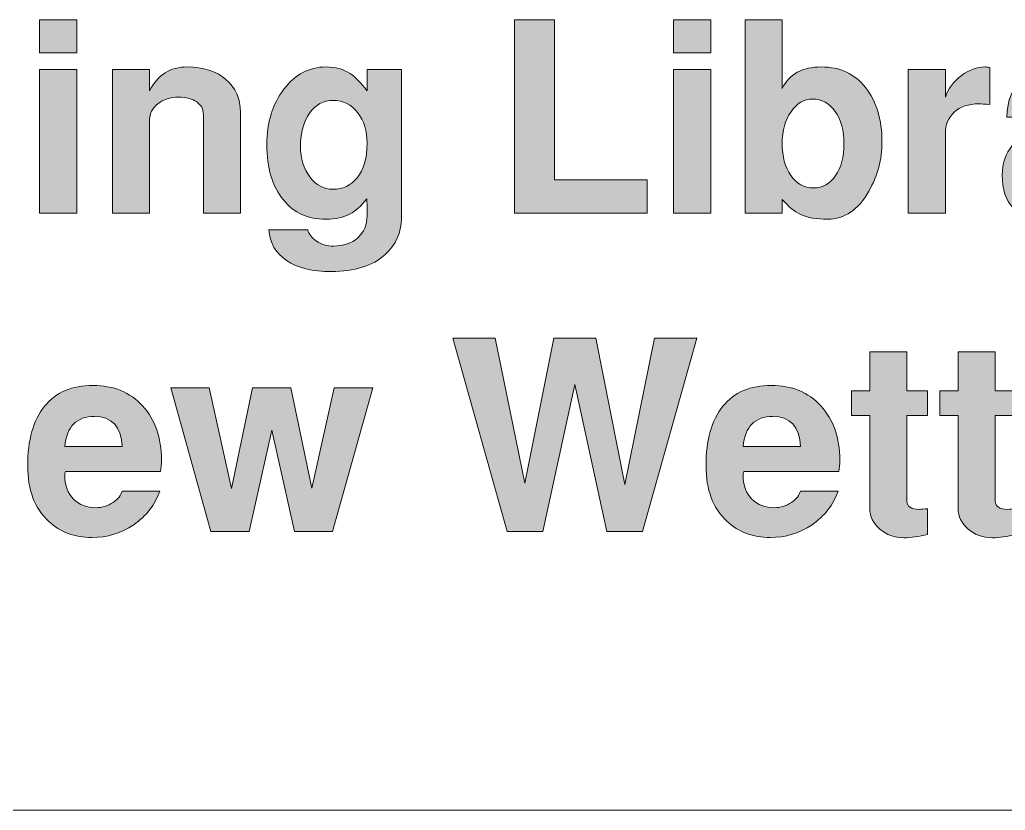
# Model space of a CAD drawing. Header units: inches. Extents: x 0.68 to 8.36, y -4.82 to -0.59.
# Drawn here: x 6.0897 to 6.5539, y -2.6521 to -2.2797 of the extents above; entities that cross this region are included whole.
import ezdxf

# ---------------------------------------------------------------- set-up
doc = ezdxf.new("R2010")
doc.units = ezdxf.units.IN
doc.header["$MEASUREMENT"] = 0
doc.layers.add('Layer 1', color=7, linetype='Continuous')

# ---------------------------------------------------------------- blocks, each defined once
blk = doc.blocks.new('block 10')
at = {"layer": 'Layer 1', "color": 7, "lineweight": 5, "true_color": 0xffffff}
blk.add_lwpolyline([(4.74561, -2.65206), (4.8202, -2.65206), (7.50071, -2.65206), (7.74561, -2.65209)], dxfattribs=at)
blk = doc.blocks.new('block 9')
at = {"layer": 'Layer 1'}
blk.add_blockref('block 10', (0, 0), dxfattribs=at)
blk = doc.blocks.new('block 37')
at = {"layer": 'Layer 1', "true_color": 0xed1f24}
h = blk.add_hatch(color=240, dxfattribs=at)
h.dxf.hatch_style = 2
h.paths.add_polyline_path([(6.11653, -2.29533), (6.09903, -2.29533), (6.09903, -2.2797), (6.11653, -2.2797)])
h.paths.add_polyline_path([(6.11653, -2.37083), (6.09903, -2.37083), (6.09903, -2.30308), (6.11653, -2.30308)])
h = blk.add_hatch(color=240, dxfattribs=at)
h.dxf.hatch_style = 2
h.paths.add_polyline_path([(6.38516, -2.37083), (6.32279, -2.37083), (6.32279, -2.2797), (6.34153, -2.2797), (6.34153, -2.3552), (6.38516, -2.3552)])
h = blk.add_hatch(color=240, dxfattribs=at)
h.dxf.hatch_style = 2
h.paths.add_polyline_path([(6.41516, -2.29533), (6.39766, -2.29533), (6.39766, -2.2797), (6.41516, -2.2797)])
h.paths.add_polyline_path([(6.41516, -2.37083), (6.39766, -2.37083), (6.39766, -2.30308), (6.41516, -2.30308)])
h = blk.add_hatch(color=240, dxfattribs=at)
h.dxf.hatch_style = 2
edge = h.paths.add_edge_path()
edge.add_spline(control_points=[(6.49579, -2.33733), (6.49579, -2.3455), (6.49374, -2.3532), (6.48966, -2.36045), (6.48466, -2.36929), (6.47816, -2.3737), (6.47016, -2.3737), (6.46499, -2.3737), (6.46074, -2.37295), (6.45741, -2.37145), (6.45449, -2.37004), (6.45162, -2.36766), (6.44878, -2.36433), (6.44878, -2.36433), (6.44878, -2.37083), (6.44878, -2.37083), (6.44878, -2.37083), (6.43129, -2.37083), (6.43129, -2.37083), (6.43129, -2.37083), (6.43129, -2.2797), (6.43129, -2.2797), (6.43129, -2.2797), (6.44878, -2.2797), (6.44878, -2.2797), (6.44878, -2.2797), (6.44878, -2.31208), (6.44878, -2.31208), (6.45203, -2.30533), (6.4582, -2.30195), (6.46729, -2.30195), (6.47603, -2.30195), (6.48297, -2.3052), (6.4881, -2.31171), (6.49323, -2.3182), (6.49579, -2.32675), (6.49579, -2.33733)], knot_values=[0, 0, 0, 0, 1, 1, 1, 2, 2, 2, 3, 3, 3, 4, 4, 4, 5, 5, 5, 6, 6, 6, 7, 7, 7, 8, 8, 8, 9, 9, 9, 10, 10, 10, 11, 11, 11, 12, 12, 12, 12], degree=3, periodic=1)
edge = h.paths.add_edge_path()
edge.add_spline(control_points=[(6.47791, -2.33833), (6.47791, -2.33192), (6.47654, -2.32677), (6.4738, -2.32289), (6.47106, -2.31902), (6.46745, -2.31708), (6.46297, -2.31708), (6.45907, -2.31708), (6.45574, -2.31906), (6.45296, -2.32302), (6.45017, -2.32698), (6.44878, -2.33196), (6.44878, -2.33795), (6.44878, -2.34412), (6.45015, -2.34916), (6.45289, -2.35308), (6.45563, -2.35699), (6.45919, -2.35895), (6.4636, -2.35895), (6.46783, -2.35895), (6.47127, -2.35701), (6.47393, -2.35314), (6.47658, -2.34926), (6.47791, -2.34433), (6.47791, -2.33833)], knot_values=[0, 0, 0, 0, 1, 1, 1, 2, 2, 2, 3, 3, 3, 4, 4, 4, 5, 5, 5, 6, 6, 6, 7, 7, 7, 8, 8, 8, 8], degree=3, periodic=1)
h = blk.add_hatch(color=240, dxfattribs=at)
h.dxf.hatch_style = 2
edge = h.paths.add_edge_path()
edge.add_spline(control_points=[(6.19366, -2.37083), (6.19366, -2.37083), (6.17616, -2.37083), (6.17616, -2.37083), (6.17616, -2.37083), (6.17616, -2.32433), (6.17616, -2.32433), (6.17616, -2.32183), (6.17512, -2.31985), (6.17303, -2.31839), (6.17095, -2.31694), (6.16812, -2.3162), (6.16454, -2.3162), (6.16062, -2.3162), (6.15735, -2.31725), (6.15472, -2.31933), (6.1521, -2.32141), (6.15078, -2.32404), (6.15078, -2.3272), (6.15078, -2.3272), (6.15078, -2.37083), (6.15078, -2.37083), (6.15078, -2.37083), (6.13329, -2.37083), (6.13329, -2.37083), (6.13329, -2.37083), (6.13329, -2.30308), (6.13329, -2.30308), (6.13329, -2.30308), (6.15078, -2.30308), (6.15078, -2.30308), (6.15078, -2.30308), (6.15078, -2.31321), (6.15078, -2.31321), (6.1547, -2.3057), (6.16062, -2.30195), (6.16854, -2.30195), (6.17612, -2.30195), (6.1822, -2.30391), (6.18679, -2.30783), (6.19137, -2.31175), (6.19366, -2.31691), (6.19366, -2.32333), (6.19366, -2.32333), (6.19366, -2.37083), (6.19366, -2.37083)], knot_values=[0, 0, 0, 0, 1, 1, 1, 2, 2, 2, 3, 3, 3, 4, 4, 4, 5, 5, 5, 6, 6, 6, 7, 7, 7, 8, 8, 8, 9, 9, 9, 10, 10, 10, 11, 11, 11, 12, 12, 12, 13, 13, 13, 14, 14, 14, 15, 15, 15, 15], degree=3, periodic=1)
h = blk.add_hatch(color=240, dxfattribs=at)
h.dxf.hatch_style = 2
edge = h.paths.add_edge_path()
edge.add_spline(control_points=[(6.26941, -2.37333), (6.26941, -2.38008), (6.26687, -2.38574), (6.26179, -2.39033), (6.25587, -2.39566), (6.24741, -2.39833), (6.23641, -2.39833), (6.22749, -2.39833), (6.22047, -2.3966), (6.21535, -2.39314), (6.21023, -2.38968), (6.20745, -2.38487), (6.20704, -2.3787), (6.20704, -2.3787), (6.22538, -2.3787), (6.22538, -2.3787), (6.2258, -2.3807), (6.22715, -2.38247), (6.2294, -2.38402), (6.23167, -2.38556), (6.23435, -2.38633), (6.23745, -2.38633), (6.24214, -2.38633), (6.24595, -2.38502), (6.24889, -2.38239), (6.25182, -2.37977), (6.25329, -2.37629), (6.25329, -2.37196), (6.25329, -2.36745), (6.25324, -2.36483), (6.25316, -2.36408), (6.25039, -2.3675), (6.24776, -2.36987), (6.24525, -2.3712), (6.24223, -2.37287), (6.23842, -2.3737), (6.23381, -2.3737), (6.22543, -2.3737), (6.21877, -2.37067), (6.21383, -2.36458), (6.20863, -2.35825), (6.20603, -2.34954), (6.20603, -2.33845), (6.20603, -2.32812), (6.20871, -2.31945), (6.21408, -2.31245), (6.21944, -2.30545), (6.22606, -2.30195), (6.23393, -2.30195), (6.23838, -2.30195), (6.24219, -2.303), (6.24537, -2.30508), (6.24771, -2.30666), (6.25035, -2.30937), (6.25329, -2.31321), (6.25329, -2.31321), (6.25329, -2.30308), (6.25329, -2.30308), (6.25329, -2.30308), (6.26941, -2.30308), (6.26941, -2.30308), (6.26941, -2.30308), (6.26941, -2.37333), (6.26941, -2.37333)], knot_values=[0, 0, 0, 0, 1, 1, 1, 2, 2, 2, 3, 3, 3, 4, 4, 4, 5, 5, 5, 6, 6, 6, 7, 7, 7, 8, 8, 8, 9, 9, 9, 10, 10, 10, 11, 11, 11, 12, 12, 12, 13, 13, 13, 14, 14, 14, 15, 15, 15, 16, 16, 16, 17, 17, 17, 18, 18, 18, 19, 19, 19, 20, 20, 20, 21, 21, 21, 21], degree=3, periodic=1)
edge = h.paths.add_edge_path()
edge.add_spline(control_points=[(6.25329, -2.33795), (6.25329, -2.33212), (6.25178, -2.32729), (6.24879, -2.32345), (6.24579, -2.31962), (6.24199, -2.3177), (6.23741, -2.3177), (6.23274, -2.3177), (6.22899, -2.31972), (6.22616, -2.32376), (6.22333, -2.32781), (6.22191, -2.33299), (6.22191, -2.33933), (6.22191, -2.34508), (6.22339, -2.34989), (6.22635, -2.35377), (6.2293, -2.35764), (6.23291, -2.35958), (6.23716, -2.35958), (6.24183, -2.35958), (6.24562, -2.35779), (6.24854, -2.35421), (6.2517, -2.35029), (6.25329, -2.34487), (6.25329, -2.33795)], knot_values=[0, 0, 0, 0, 1, 1, 1, 2, 2, 2, 3, 3, 3, 4, 4, 4, 5, 5, 5, 6, 6, 6, 7, 7, 7, 8, 8, 8, 8], degree=3, periodic=1)
h = blk.add_hatch(color=240, dxfattribs=at)
h.dxf.hatch_style = 2
edge = h.paths.add_edge_path()
edge.add_spline(control_points=[(6.54654, -2.3197), (6.54421, -2.31945), (6.5425, -2.31933), (6.54142, -2.31933), (6.5365, -2.31933), (6.53265, -2.32064), (6.52985, -2.32327), (6.52706, -2.32589), (6.52567, -2.3292), (6.52567, -2.3332), (6.52567, -2.3332), (6.52567, -2.37083), (6.52567, -2.37083), (6.52567, -2.37083), (6.50817, -2.37083), (6.50817, -2.37083), (6.50817, -2.37083), (6.50817, -2.30308), (6.50817, -2.30308), (6.50817, -2.30308), (6.52567, -2.30308), (6.52567, -2.30308), (6.52567, -2.30308), (6.52567, -2.3162), (6.52567, -2.3162), (6.52692, -2.3122), (6.52942, -2.30883), (6.53317, -2.30608), (6.53692, -2.30333), (6.54067, -2.30195), (6.54442, -2.30195), (6.54483, -2.30195), (6.54555, -2.30204), (6.54654, -2.30221), (6.54654, -2.30221), (6.54654, -2.3197), (6.54654, -2.3197)], knot_values=[0, 0, 0, 0, 1, 1, 1, 2, 2, 2, 3, 3, 3, 4, 4, 4, 5, 5, 5, 6, 6, 6, 7, 7, 7, 8, 8, 8, 9, 9, 9, 10, 10, 10, 11, 11, 11, 12, 12, 12, 12], degree=3, periodic=1)
h = blk.add_hatch(color=240, dxfattribs=at)
h.dxf.hatch_style = 2
edge = h.paths.add_edge_path()
edge.add_spline(control_points=[(6.61454, -2.37083), (6.61454, -2.37083), (6.59592, -2.37083), (6.59592, -2.37083), (6.59509, -2.3695), (6.59446, -2.36729), (6.59404, -2.3642), (6.58763, -2.37062), (6.58042, -2.37383), (6.57241, -2.37383), (6.56592, -2.37383), (6.56096, -2.37202), (6.55754, -2.36839), (6.55412, -2.36477), (6.55242, -2.35962), (6.55242, -2.35295), (6.55242, -2.34745), (6.55404, -2.34275), (6.55729, -2.33883), (6.56054, -2.33491), (6.56491, -2.33254), (6.57041, -2.33171), (6.573, -2.33137), (6.57737, -2.33079), (6.58354, -2.32996), (6.58721, -2.32937), (6.58986, -2.32848), (6.59148, -2.32726), (6.59311, -2.32606), (6.594, -2.32412), (6.59417, -2.32145), (6.59441, -2.31687), (6.59079, -2.31458), (6.58329, -2.31458), (6.57546, -2.31458), (6.57142, -2.31824), (6.57117, -2.32558), (6.57117, -2.32558), (6.55454, -2.32558), (6.55454, -2.32558), (6.55487, -2.31758), (6.55727, -2.31164), (6.56173, -2.30777), (6.56619, -2.30389), (6.57317, -2.30195), (6.58267, -2.30195), (6.60133, -2.30195), (6.61067, -2.30916), (6.61067, -2.32358), (6.61067, -2.32358), (6.61067, -2.36096), (6.61067, -2.36096), (6.61067, -2.36387), (6.61196, -2.36641), (6.61454, -2.36858), (6.61454, -2.36858), (6.61454, -2.37083), (6.61454, -2.37083)], knot_values=[0, 0, 0, 0, 1, 1, 1, 2, 2, 2, 3, 3, 3, 4, 4, 4, 5, 5, 5, 6, 6, 6, 7, 7, 7, 8, 8, 8, 9, 9, 9, 10, 10, 10, 11, 11, 11, 12, 12, 12, 13, 13, 13, 14, 14, 14, 15, 15, 15, 16, 16, 16, 17, 17, 17, 18, 18, 18, 19, 19, 19, 19], degree=3, periodic=1)
edge = h.paths.add_edge_path()
edge.add_spline(control_points=[(6.59417, -2.34133), (6.59417, -2.34133), (6.59417, -2.3387), (6.59417, -2.3387), (6.59165, -2.34012), (6.5891, -2.341), (6.5865, -2.34133), (6.58039, -2.34208), (6.57629, -2.343), (6.57419, -2.34408), (6.57126, -2.3455), (6.56979, -2.348), (6.56979, -2.35158), (6.56979, -2.35675), (6.57302, -2.35933), (6.57947, -2.35933), (6.58927, -2.35933), (6.59417, -2.35333), (6.59417, -2.34133)], knot_values=[0, 0, 0, 0, 1, 1, 1, 2, 2, 2, 3, 3, 3, 4, 4, 4, 5, 5, 5, 6, 6, 6, 6], degree=3, periodic=1)
h = blk.add_hatch(color=240, dxfattribs=at)
h.dxf.hatch_style = 2
h.paths.add_polyline_path([(6.40854, -2.4297), (6.38304, -2.52083), (6.36617, -2.52083), (6.35109, -2.45152), (6.3361, -2.52083), (6.3192, -2.52083), (6.29367, -2.4297), (6.31354, -2.4297), (6.32754, -2.49795), (6.34117, -2.4297), (6.36104, -2.4297), (6.37467, -2.4987), (6.38867, -2.4297)])
h = blk.add_hatch(color=240, dxfattribs=at)
h.dxf.hatch_style = 2
edge = h.paths.add_edge_path()
edge.add_spline(control_points=[(6.51729, -2.5222), (6.5132, -2.5232), (6.50949, -2.5237), (6.50616, -2.5237), (6.50175, -2.5237), (6.49796, -2.52235), (6.49479, -2.51964), (6.49162, -2.51693), (6.49004, -2.5137), (6.49004, -2.50995), (6.49004, -2.50995), (6.49004, -2.46608), (6.49004, -2.46608), (6.49004, -2.46608), (6.48141, -2.46608), (6.48141, -2.46608), (6.48141, -2.46608), (6.48141, -2.45445), (6.48141, -2.45445), (6.48141, -2.45445), (6.49004, -2.45445), (6.49004, -2.45445), (6.49004, -2.45445), (6.49004, -2.43608), (6.49004, -2.43608), (6.49004, -2.43608), (6.50754, -2.43608), (6.50754, -2.43608), (6.50754, -2.43608), (6.50754, -2.45445), (6.50754, -2.45445), (6.50754, -2.45445), (6.51729, -2.45445), (6.51729, -2.45445), (6.51729, -2.45445), (6.51729, -2.46608), (6.51729, -2.46608), (6.51729, -2.46608), (6.50754, -2.46608), (6.50754, -2.46608), (6.50754, -2.46608), (6.50754, -2.50645), (6.50754, -2.50645), (6.50754, -2.50903), (6.50949, -2.51033), (6.51341, -2.51033), (6.51433, -2.51025), (6.51562, -2.51016), (6.51729, -2.51008), (6.51729, -2.51008), (6.51729, -2.5222), (6.51729, -2.5222)], knot_values=[0, 0, 0, 0, 1, 1, 1, 2, 2, 2, 3, 3, 3, 4, 4, 4, 5, 5, 5, 6, 6, 6, 7, 7, 7, 8, 8, 8, 9, 9, 9, 10, 10, 10, 11, 11, 11, 12, 12, 12, 13, 13, 13, 14, 14, 14, 15, 15, 15, 16, 16, 16, 17, 17, 17, 17], degree=3, periodic=1)
h = blk.add_hatch(color=240, dxfattribs=at)
h.dxf.hatch_style = 2
edge = h.paths.add_edge_path()
edge.add_spline(control_points=[(6.55892, -2.5222), (6.55483, -2.5232), (6.55112, -2.5237), (6.54779, -2.5237), (6.54338, -2.5237), (6.53958, -2.52235), (6.53642, -2.51964), (6.53325, -2.51693), (6.53166, -2.5137), (6.53166, -2.50995), (6.53166, -2.50995), (6.53166, -2.46608), (6.53166, -2.46608), (6.53166, -2.46608), (6.52304, -2.46608), (6.52304, -2.46608), (6.52304, -2.46608), (6.52304, -2.45445), (6.52304, -2.45445), (6.52304, -2.45445), (6.53166, -2.45445), (6.53166, -2.45445), (6.53166, -2.45445), (6.53166, -2.43608), (6.53166, -2.43608), (6.53166, -2.43608), (6.54917, -2.43608), (6.54917, -2.43608), (6.54917, -2.43608), (6.54917, -2.45445), (6.54917, -2.45445), (6.54917, -2.45445), (6.55892, -2.45445), (6.55892, -2.45445), (6.55892, -2.45445), (6.55892, -2.46608), (6.55892, -2.46608), (6.55892, -2.46608), (6.54917, -2.46608), (6.54917, -2.46608), (6.54917, -2.46608), (6.54917, -2.50645), (6.54917, -2.50645), (6.54917, -2.50903), (6.55112, -2.51033), (6.55504, -2.51033), (6.55596, -2.51025), (6.55725, -2.51016), (6.55892, -2.51008), (6.55892, -2.51008), (6.55892, -2.5222), (6.55892, -2.5222)], knot_values=[0, 0, 0, 0, 1, 1, 1, 2, 2, 2, 3, 3, 3, 4, 4, 4, 5, 5, 5, 6, 6, 6, 7, 7, 7, 8, 8, 8, 9, 9, 9, 10, 10, 10, 11, 11, 11, 12, 12, 12, 13, 13, 13, 14, 14, 14, 15, 15, 15, 16, 16, 16, 17, 17, 17, 17], degree=3, periodic=1)
h = blk.add_hatch(color=240, dxfattribs=at)
h.dxf.hatch_style = 2
edge = h.paths.add_edge_path()
edge.add_spline(control_points=[(6.15641, -2.48707), (6.15641, -2.48907), (6.15629, -2.49087), (6.15604, -2.49245), (6.15604, -2.49245), (6.11116, -2.49245), (6.11116, -2.49245), (6.111, -2.49295), (6.11091, -2.49375), (6.11091, -2.49483), (6.11091, -2.49925), (6.11227, -2.50281), (6.115, -2.50551), (6.11772, -2.50823), (6.12127, -2.50958), (6.12565, -2.50958), (6.12854, -2.50958), (6.13123, -2.50874), (6.1337, -2.50707), (6.13593, -2.50549), (6.13734, -2.5037), (6.13791, -2.5017), (6.13791, -2.5017), (6.15566, -2.5017), (6.15566, -2.5017), (6.15333, -2.50829), (6.14922, -2.51358), (6.14335, -2.51758), (6.13747, -2.52158), (6.13091, -2.52358), (6.12366, -2.52358), (6.11558, -2.52358), (6.10878, -2.52104), (6.10329, -2.51595), (6.0967, -2.50987), (6.09341, -2.50116), (6.09341, -2.48983), (6.09341, -2.47766), (6.09606, -2.46831), (6.10135, -2.46176), (6.10664, -2.45522), (6.11424, -2.45195), (6.12416, -2.45195), (6.13383, -2.45195), (6.14162, -2.45518), (6.14754, -2.46164), (6.15346, -2.4681), (6.15641, -2.47658), (6.15641, -2.48707)], knot_values=[0, 0, 0, 0, 1, 1, 1, 2, 2, 2, 3, 3, 3, 4, 4, 4, 5, 5, 5, 6, 6, 6, 7, 7, 7, 8, 8, 8, 9, 9, 9, 10, 10, 10, 11, 11, 11, 12, 12, 12, 13, 13, 13, 14, 14, 14, 15, 15, 15, 16, 16, 16, 16], degree=3, periodic=1)
edge = h.paths.add_edge_path()
edge.add_spline(control_points=[(6.13791, -2.4807), (6.1374, -2.47129), (6.13303, -2.46658), (6.12479, -2.46658), (6.11646, -2.46658), (6.11184, -2.47129), (6.11091, -2.4807), (6.11091, -2.4807), (6.13791, -2.4807), (6.13791, -2.4807)], knot_values=[0, 0, 0, 0, 1, 1, 1, 2, 2, 2, 3, 3, 3, 3], degree=3, periodic=1)
h = blk.add_hatch(color=240, dxfattribs=at)
h.dxf.hatch_style = 2
h.paths.add_polyline_path([(6.25591, -2.45308), (6.23705, -2.52083), (6.21906, -2.52083), (6.20841, -2.47297), (6.19768, -2.52083), (6.17967, -2.52083), (6.16079, -2.45308), (6.17891, -2.45308), (6.18941, -2.50045), (6.19929, -2.45308), (6.21741, -2.45308), (6.22729, -2.50033), (6.23779, -2.45308)])
h = blk.add_hatch(color=240, dxfattribs=at)
h.dxf.hatch_style = 2
edge = h.paths.add_edge_path()
edge.add_spline(control_points=[(6.47592, -2.48707), (6.47592, -2.48907), (6.4758, -2.49087), (6.47555, -2.49245), (6.47555, -2.49245), (6.43066, -2.49245), (6.43066, -2.49245), (6.4305, -2.49295), (6.43042, -2.49375), (6.43042, -2.49483), (6.43042, -2.49925), (6.43178, -2.50281), (6.4345, -2.50551), (6.43723, -2.50823), (6.44078, -2.50958), (6.44516, -2.50958), (6.44805, -2.50958), (6.45073, -2.50874), (6.45321, -2.50707), (6.45544, -2.50549), (6.45684, -2.5037), (6.45742, -2.5017), (6.45742, -2.5017), (6.47517, -2.5017), (6.47517, -2.5017), (6.47283, -2.50829), (6.46873, -2.51358), (6.46286, -2.51758), (6.45698, -2.52158), (6.45042, -2.52358), (6.44317, -2.52358), (6.43509, -2.52358), (6.42829, -2.52104), (6.42279, -2.51595), (6.41621, -2.50987), (6.41292, -2.50116), (6.41292, -2.48983), (6.41292, -2.47766), (6.41556, -2.46831), (6.42085, -2.46176), (6.42615, -2.45522), (6.43375, -2.45195), (6.44366, -2.45195), (6.45334, -2.45195), (6.46113, -2.45518), (6.46704, -2.46164), (6.47296, -2.4681), (6.47592, -2.47658), (6.47592, -2.48707)], knot_values=[0, 0, 0, 0, 1, 1, 1, 2, 2, 2, 3, 3, 3, 4, 4, 4, 5, 5, 5, 6, 6, 6, 7, 7, 7, 8, 8, 8, 9, 9, 9, 10, 10, 10, 11, 11, 11, 12, 12, 12, 13, 13, 13, 14, 14, 14, 15, 15, 15, 16, 16, 16, 16], degree=3, periodic=1)
edge = h.paths.add_edge_path()
edge.add_spline(control_points=[(6.45742, -2.4807), (6.45691, -2.47129), (6.45253, -2.46658), (6.4443, -2.46658), (6.43597, -2.46658), (6.43134, -2.47129), (6.43042, -2.4807), (6.43042, -2.4807), (6.45742, -2.4807), (6.45742, -2.4807)], knot_values=[0, 0, 0, 0, 1, 1, 1, 2, 2, 2, 3, 3, 3, 3], degree=3, periodic=1)
at = {"layer": 'Layer 1', "lineweight": 0}
for points in [[(6.11653, -2.29533), (6.09903, -2.29533), (6.09903, -2.2797), (6.11653, -2.2797), (6.11653, -2.29533)], [(6.38516, -2.37083), (6.32279, -2.37083), (6.32279, -2.2797), (6.34153, -2.2797), (6.34153, -2.3552), (6.38516, -2.3552), (6.38516, -2.37083)], [(6.41516, -2.29533), (6.39766, -2.29533), (6.39766, -2.2797), (6.41516, -2.2797), (6.41516, -2.29533)], [(6.11653, -2.37083), (6.09903, -2.37083), (6.09903, -2.30308), (6.11653, -2.30308), (6.11653, -2.37083)], [(6.41516, -2.37083), (6.39766, -2.37083), (6.39766, -2.30308), (6.41516, -2.30308), (6.41516, -2.37083)], [(6.40854, -2.4297), (6.38304, -2.52083), (6.36617, -2.52083), (6.35109, -2.45152), (6.3361, -2.52083), (6.3192, -2.52083), (6.29367, -2.4297), (6.31354, -2.4297), (6.32754, -2.49795), (6.34117, -2.4297), (6.36104, -2.4297), (6.37467, -2.4987), (6.38867, -2.4297), (6.40854, -2.4297)], [(6.25591, -2.45308), (6.23705, -2.52083), (6.21906, -2.52083), (6.20841, -2.47297), (6.19768, -2.52083), (6.17967, -2.52083), (6.16079, -2.45308), (6.17891, -2.45308), (6.18941, -2.50045), (6.19929, -2.45308), (6.21741, -2.45308), (6.22729, -2.50033), (6.23779, -2.45308), (6.25591, -2.45308)]]:
    blk.add_lwpolyline(points, dxfattribs=at)
for points, knots in [([(6.49579, -2.33733), (6.49579, -2.3455), (6.49374, -2.3532), (6.48966, -2.36045), (6.48466, -2.36929), (6.47816, -2.3737), (6.47016, -2.3737), (6.46499, -2.3737), (6.46074, -2.37295), (6.45741, -2.37145), (6.45449, -2.37004), (6.45162, -2.36766), (6.44878, -2.36433), (6.44878, -2.36433), (6.44878, -2.37083), (6.44878, -2.37083), (6.44878, -2.37083), (6.43129, -2.37083), (6.43129, -2.37083), (6.43129, -2.37083), (6.43129, -2.2797), (6.43129, -2.2797), (6.43129, -2.2797), (6.44878, -2.2797), (6.44878, -2.2797), (6.44878, -2.2797), (6.44878, -2.31208), (6.44878, -2.31208), (6.45203, -2.30533), (6.4582, -2.30195), (6.46729, -2.30195), (6.47603, -2.30195), (6.48297, -2.3052), (6.4881, -2.31171), (6.49323, -2.3182), (6.49579, -2.32675), (6.49579, -2.33733)], [0, 0, 0, 0, 1, 1, 1, 2, 2, 2, 3, 3, 3, 4, 4, 4, 5, 5, 5, 6, 6, 6, 7, 7, 7, 8, 8, 8, 9, 9, 9, 10, 10, 10, 11, 11, 11, 12, 12, 12, 12]), ([(6.19366, -2.37083), (6.19366, -2.37083), (6.17616, -2.37083), (6.17616, -2.37083), (6.17616, -2.37083), (6.17616, -2.32433), (6.17616, -2.32433), (6.17616, -2.32183), (6.17512, -2.31985), (6.17303, -2.31839), (6.17095, -2.31694), (6.16812, -2.3162), (6.16454, -2.3162), (6.16062, -2.3162), (6.15735, -2.31725), (6.15472, -2.31933), (6.1521, -2.32141), (6.15078, -2.32404), (6.15078, -2.3272), (6.15078, -2.3272), (6.15078, -2.37083), (6.15078, -2.37083), (6.15078, -2.37083), (6.13329, -2.37083), (6.13329, -2.37083), (6.13329, -2.37083), (6.13329, -2.30308), (6.13329, -2.30308), (6.13329, -2.30308), (6.15078, -2.30308), (6.15078, -2.30308), (6.15078, -2.30308), (6.15078, -2.31321), (6.15078, -2.31321), (6.1547, -2.3057), (6.16062, -2.30195), (6.16854, -2.30195), (6.17612, -2.30195), (6.1822, -2.30391), (6.18679, -2.30783), (6.19137, -2.31175), (6.19366, -2.31691), (6.19366, -2.32333), (6.19366, -2.32333), (6.19366, -2.37083), (6.19366, -2.37083)], [0, 0, 0, 0, 1, 1, 1, 2, 2, 2, 3, 3, 3, 4, 4, 4, 5, 5, 5, 6, 6, 6, 7, 7, 7, 8, 8, 8, 9, 9, 9, 10, 10, 10, 11, 11, 11, 12, 12, 12, 13, 13, 13, 14, 14, 14, 15, 15, 15, 15]), ([(6.26941, -2.37333), (6.26941, -2.38008), (6.26687, -2.38574), (6.26179, -2.39033), (6.25587, -2.39566), (6.24741, -2.39833), (6.23641, -2.39833), (6.22749, -2.39833), (6.22047, -2.3966), (6.21535, -2.39314), (6.21023, -2.38968), (6.20745, -2.38487), (6.20704, -2.3787), (6.20704, -2.3787), (6.22538, -2.3787), (6.22538, -2.3787), (6.2258, -2.3807), (6.22715, -2.38247), (6.2294, -2.38402), (6.23167, -2.38556), (6.23435, -2.38633), (6.23745, -2.38633), (6.24214, -2.38633), (6.24595, -2.38502), (6.24889, -2.38239), (6.25182, -2.37977), (6.25329, -2.37629), (6.25329, -2.37196), (6.25329, -2.36745), (6.25324, -2.36483), (6.25316, -2.36408), (6.25039, -2.3675), (6.24776, -2.36987), (6.24525, -2.3712), (6.24223, -2.37287), (6.23842, -2.3737), (6.23381, -2.3737), (6.22543, -2.3737), (6.21877, -2.37067), (6.21383, -2.36458), (6.20863, -2.35825), (6.20603, -2.34954), (6.20603, -2.33845), (6.20603, -2.32812), (6.20871, -2.31945), (6.21408, -2.31245), (6.21944, -2.30545), (6.22606, -2.30195), (6.23393, -2.30195), (6.23838, -2.30195), (6.24219, -2.303), (6.24537, -2.30508), (6.24771, -2.30666), (6.25035, -2.30937), (6.25329, -2.31321), (6.25329, -2.31321), (6.25329, -2.30308), (6.25329, -2.30308), (6.25329, -2.30308), (6.26941, -2.30308), (6.26941, -2.30308), (6.26941, -2.30308), (6.26941, -2.37333), (6.26941, -2.37333)], [0, 0, 0, 0, 1, 1, 1, 2, 2, 2, 3, 3, 3, 4, 4, 4, 5, 5, 5, 6, 6, 6, 7, 7, 7, 8, 8, 8, 9, 9, 9, 10, 10, 10, 11, 11, 11, 12, 12, 12, 13, 13, 13, 14, 14, 14, 15, 15, 15, 16, 16, 16, 17, 17, 17, 18, 18, 18, 19, 19, 19, 20, 20, 20, 21, 21, 21, 21]), ([(6.54654, -2.3197), (6.54421, -2.31945), (6.5425, -2.31933), (6.54142, -2.31933), (6.5365, -2.31933), (6.53265, -2.32064), (6.52985, -2.32327), (6.52706, -2.32589), (6.52567, -2.3292), (6.52567, -2.3332), (6.52567, -2.3332), (6.52567, -2.37083), (6.52567, -2.37083), (6.52567, -2.37083), (6.50817, -2.37083), (6.50817, -2.37083), (6.50817, -2.37083), (6.50817, -2.30308), (6.50817, -2.30308), (6.50817, -2.30308), (6.52567, -2.30308), (6.52567, -2.30308), (6.52567, -2.30308), (6.52567, -2.3162), (6.52567, -2.3162), (6.52692, -2.3122), (6.52942, -2.30883), (6.53317, -2.30608), (6.53692, -2.30333), (6.54067, -2.30195), (6.54442, -2.30195), (6.54483, -2.30195), (6.54555, -2.30204), (6.54654, -2.30221), (6.54654, -2.30221), (6.54654, -2.3197), (6.54654, -2.3197)], [0, 0, 0, 0, 1, 1, 1, 2, 2, 2, 3, 3, 3, 4, 4, 4, 5, 5, 5, 6, 6, 6, 7, 7, 7, 8, 8, 8, 9, 9, 9, 10, 10, 10, 11, 11, 11, 12, 12, 12, 12]), ([(6.61454, -2.37083), (6.61454, -2.37083), (6.59592, -2.37083), (6.59592, -2.37083), (6.59509, -2.3695), (6.59446, -2.36729), (6.59404, -2.3642), (6.58763, -2.37062), (6.58042, -2.37383), (6.57241, -2.37383), (6.56592, -2.37383), (6.56096, -2.37202), (6.55754, -2.36839), (6.55412, -2.36477), (6.55242, -2.35962), (6.55242, -2.35295), (6.55242, -2.34745), (6.55404, -2.34275), (6.55729, -2.33883), (6.56054, -2.33491), (6.56491, -2.33254), (6.57041, -2.33171), (6.573, -2.33137), (6.57737, -2.33079), (6.58354, -2.32996), (6.58721, -2.32937), (6.58986, -2.32848), (6.59148, -2.32726), (6.59311, -2.32606), (6.594, -2.32412), (6.59417, -2.32145), (6.59441, -2.31687), (6.59079, -2.31458), (6.58329, -2.31458), (6.57546, -2.31458), (6.57142, -2.31824), (6.57117, -2.32558), (6.57117, -2.32558), (6.55454, -2.32558), (6.55454, -2.32558), (6.55487, -2.31758), (6.55727, -2.31164), (6.56173, -2.30777), (6.56619, -2.30389), (6.57317, -2.30195), (6.58267, -2.30195), (6.60133, -2.30195), (6.61067, -2.30916), (6.61067, -2.32358), (6.61067, -2.32358), (6.61067, -2.36096), (6.61067, -2.36096), (6.61067, -2.36387), (6.61196, -2.36641), (6.61454, -2.36858), (6.61454, -2.36858), (6.61454, -2.37083), (6.61454, -2.37083)], [0, 0, 0, 0, 1, 1, 1, 2, 2, 2, 3, 3, 3, 4, 4, 4, 5, 5, 5, 6, 6, 6, 7, 7, 7, 8, 8, 8, 9, 9, 9, 10, 10, 10, 11, 11, 11, 12, 12, 12, 13, 13, 13, 14, 14, 14, 15, 15, 15, 16, 16, 16, 17, 17, 17, 18, 18, 18, 19, 19, 19, 19]), ([(6.25329, -2.33795), (6.25329, -2.33212), (6.25178, -2.32729), (6.24879, -2.32345), (6.24579, -2.31962), (6.24199, -2.3177), (6.23741, -2.3177), (6.23274, -2.3177), (6.22899, -2.31972), (6.22616, -2.32376), (6.22333, -2.32781), (6.22191, -2.33299), (6.22191, -2.33933), (6.22191, -2.34508), (6.22339, -2.34989), (6.22635, -2.35377), (6.2293, -2.35764), (6.23291, -2.35958), (6.23716, -2.35958), (6.24183, -2.35958), (6.24562, -2.35779), (6.24854, -2.35421), (6.2517, -2.35029), (6.25329, -2.34487), (6.25329, -2.33795)], [0, 0, 0, 0, 1, 1, 1, 2, 2, 2, 3, 3, 3, 4, 4, 4, 5, 5, 5, 6, 6, 6, 7, 7, 7, 8, 8, 8, 8]), ([(6.47791, -2.33833), (6.47791, -2.33192), (6.47654, -2.32677), (6.4738, -2.32289), (6.47106, -2.31902), (6.46745, -2.31708), (6.46297, -2.31708), (6.45907, -2.31708), (6.45574, -2.31906), (6.45296, -2.32302), (6.45017, -2.32698), (6.44878, -2.33196), (6.44878, -2.33795), (6.44878, -2.34412), (6.45015, -2.34916), (6.45289, -2.35308), (6.45563, -2.35699), (6.45919, -2.35895), (6.4636, -2.35895), (6.46783, -2.35895), (6.47127, -2.35701), (6.47393, -2.35314), (6.47658, -2.34926), (6.47791, -2.34433), (6.47791, -2.33833)], [0, 0, 0, 0, 1, 1, 1, 2, 2, 2, 3, 3, 3, 4, 4, 4, 5, 5, 5, 6, 6, 6, 7, 7, 7, 8, 8, 8, 8]), ([(6.51729, -2.5222), (6.5132, -2.5232), (6.50949, -2.5237), (6.50616, -2.5237), (6.50175, -2.5237), (6.49796, -2.52235), (6.49479, -2.51964), (6.49162, -2.51693), (6.49004, -2.5137), (6.49004, -2.50995), (6.49004, -2.50995), (6.49004, -2.46608), (6.49004, -2.46608), (6.49004, -2.46608), (6.48141, -2.46608), (6.48141, -2.46608), (6.48141, -2.46608), (6.48141, -2.45445), (6.48141, -2.45445), (6.48141, -2.45445), (6.49004, -2.45445), (6.49004, -2.45445), (6.49004, -2.45445), (6.49004, -2.43608), (6.49004, -2.43608), (6.49004, -2.43608), (6.50754, -2.43608), (6.50754, -2.43608), (6.50754, -2.43608), (6.50754, -2.45445), (6.50754, -2.45445), (6.50754, -2.45445), (6.51729, -2.45445), (6.51729, -2.45445), (6.51729, -2.45445), (6.51729, -2.46608), (6.51729, -2.46608), (6.51729, -2.46608), (6.50754, -2.46608), (6.50754, -2.46608), (6.50754, -2.46608), (6.50754, -2.50645), (6.50754, -2.50645), (6.50754, -2.50903), (6.50949, -2.51033), (6.51341, -2.51033), (6.51433, -2.51025), (6.51562, -2.51016), (6.51729, -2.51008), (6.51729, -2.51008), (6.51729, -2.5222), (6.51729, -2.5222)], [0, 0, 0, 0, 1, 1, 1, 2, 2, 2, 3, 3, 3, 4, 4, 4, 5, 5, 5, 6, 6, 6, 7, 7, 7, 8, 8, 8, 9, 9, 9, 10, 10, 10, 11, 11, 11, 12, 12, 12, 13, 13, 13, 14, 14, 14, 15, 15, 15, 16, 16, 16, 17, 17, 17, 17]), ([(6.55892, -2.5222), (6.55483, -2.5232), (6.55112, -2.5237), (6.54779, -2.5237), (6.54338, -2.5237), (6.53958, -2.52235), (6.53642, -2.51964), (6.53325, -2.51693), (6.53166, -2.5137), (6.53166, -2.50995), (6.53166, -2.50995), (6.53166, -2.46608), (6.53166, -2.46608), (6.53166, -2.46608), (6.52304, -2.46608), (6.52304, -2.46608), (6.52304, -2.46608), (6.52304, -2.45445), (6.52304, -2.45445), (6.52304, -2.45445), (6.53166, -2.45445), (6.53166, -2.45445), (6.53166, -2.45445), (6.53166, -2.43608), (6.53166, -2.43608), (6.53166, -2.43608), (6.54917, -2.43608), (6.54917, -2.43608), (6.54917, -2.43608), (6.54917, -2.45445), (6.54917, -2.45445), (6.54917, -2.45445), (6.55892, -2.45445), (6.55892, -2.45445), (6.55892, -2.45445), (6.55892, -2.46608), (6.55892, -2.46608), (6.55892, -2.46608), (6.54917, -2.46608), (6.54917, -2.46608), (6.54917, -2.46608), (6.54917, -2.50645), (6.54917, -2.50645), (6.54917, -2.50903), (6.55112, -2.51033), (6.55504, -2.51033), (6.55596, -2.51025), (6.55725, -2.51016), (6.55892, -2.51008), (6.55892, -2.51008), (6.55892, -2.5222), (6.55892, -2.5222)], [0, 0, 0, 0, 1, 1, 1, 2, 2, 2, 3, 3, 3, 4, 4, 4, 5, 5, 5, 6, 6, 6, 7, 7, 7, 8, 8, 8, 9, 9, 9, 10, 10, 10, 11, 11, 11, 12, 12, 12, 13, 13, 13, 14, 14, 14, 15, 15, 15, 16, 16, 16, 17, 17, 17, 17]), ([(6.15641, -2.48707), (6.15641, -2.48907), (6.15629, -2.49087), (6.15604, -2.49245), (6.15604, -2.49245), (6.11116, -2.49245), (6.11116, -2.49245), (6.111, -2.49295), (6.11091, -2.49375), (6.11091, -2.49483), (6.11091, -2.49925), (6.11227, -2.50281), (6.115, -2.50551), (6.11772, -2.50823), (6.12127, -2.50958), (6.12565, -2.50958), (6.12854, -2.50958), (6.13123, -2.50874), (6.1337, -2.50707), (6.13593, -2.50549), (6.13734, -2.5037), (6.13791, -2.5017), (6.13791, -2.5017), (6.15566, -2.5017), (6.15566, -2.5017), (6.15333, -2.50829), (6.14922, -2.51358), (6.14335, -2.51758), (6.13747, -2.52158), (6.13091, -2.52358), (6.12366, -2.52358), (6.11558, -2.52358), (6.10878, -2.52104), (6.10329, -2.51595), (6.0967, -2.50987), (6.09341, -2.50116), (6.09341, -2.48983), (6.09341, -2.47766), (6.09606, -2.46831), (6.10135, -2.46176), (6.10664, -2.45522), (6.11424, -2.45195), (6.12416, -2.45195), (6.13383, -2.45195), (6.14162, -2.45518), (6.14754, -2.46164), (6.15346, -2.4681), (6.15641, -2.47658), (6.15641, -2.48707)], [0, 0, 0, 0, 1, 1, 1, 2, 2, 2, 3, 3, 3, 4, 4, 4, 5, 5, 5, 6, 6, 6, 7, 7, 7, 8, 8, 8, 9, 9, 9, 10, 10, 10, 11, 11, 11, 12, 12, 12, 13, 13, 13, 14, 14, 14, 15, 15, 15, 16, 16, 16, 16]), ([(6.47592, -2.48707), (6.47592, -2.48907), (6.4758, -2.49087), (6.47555, -2.49245), (6.47555, -2.49245), (6.43066, -2.49245), (6.43066, -2.49245), (6.4305, -2.49295), (6.43042, -2.49375), (6.43042, -2.49483), (6.43042, -2.49925), (6.43178, -2.50281), (6.4345, -2.50551), (6.43723, -2.50823), (6.44078, -2.50958), (6.44516, -2.50958), (6.44805, -2.50958), (6.45073, -2.50874), (6.45321, -2.50707), (6.45544, -2.50549), (6.45684, -2.5037), (6.45742, -2.5017), (6.45742, -2.5017), (6.47517, -2.5017), (6.47517, -2.5017), (6.47283, -2.50829), (6.46873, -2.51358), (6.46286, -2.51758), (6.45698, -2.52158), (6.45042, -2.52358), (6.44317, -2.52358), (6.43509, -2.52358), (6.42829, -2.52104), (6.42279, -2.51595), (6.41621, -2.50987), (6.41292, -2.50116), (6.41292, -2.48983), (6.41292, -2.47766), (6.41556, -2.46831), (6.42085, -2.46176), (6.42615, -2.45522), (6.43375, -2.45195), (6.44366, -2.45195), (6.45334, -2.45195), (6.46113, -2.45518), (6.46704, -2.46164), (6.47296, -2.4681), (6.47592, -2.47658), (6.47592, -2.48707)], [0, 0, 0, 0, 1, 1, 1, 2, 2, 2, 3, 3, 3, 4, 4, 4, 5, 5, 5, 6, 6, 6, 7, 7, 7, 8, 8, 8, 9, 9, 9, 10, 10, 10, 11, 11, 11, 12, 12, 12, 13, 13, 13, 14, 14, 14, 15, 15, 15, 16, 16, 16, 16]), ([(6.13791, -2.4807), (6.1374, -2.47129), (6.13303, -2.46658), (6.12479, -2.46658), (6.11646, -2.46658), (6.11184, -2.47129), (6.11091, -2.4807), (6.11091, -2.4807), (6.13791, -2.4807), (6.13791, -2.4807)], [0, 0, 0, 0, 1, 1, 1, 2, 2, 2, 3, 3, 3, 3]), ([(6.45742, -2.4807), (6.45691, -2.47129), (6.45253, -2.46658), (6.4443, -2.46658), (6.43597, -2.46658), (6.43134, -2.47129), (6.43042, -2.4807), (6.43042, -2.4807), (6.45742, -2.4807), (6.45742, -2.4807)], [0, 0, 0, 0, 1, 1, 1, 2, 2, 2, 3, 3, 3, 3])]:
    blk.add_open_spline(points, degree=3, knots=knots, dxfattribs=at)
blk = doc.blocks.new('block 36')
at = {"layer": 'Layer 1'}
blk.add_blockref('block 37', (0, 0), dxfattribs=at)
blk = doc.blocks.new('block 34')
at = {"layer": 'Layer 1'}
blk.add_blockref('block 36', (0, 0), dxfattribs=at)

msp = doc.modelspace()

# ---------------------------------------------------------------- block references
at = {"layer": 'Layer 1'}
for name in ['block 9', 'block 34']:
    msp.add_blockref(name, (0, 0), dxfattribs=at)

doc.saveas('drawing.dxf')
